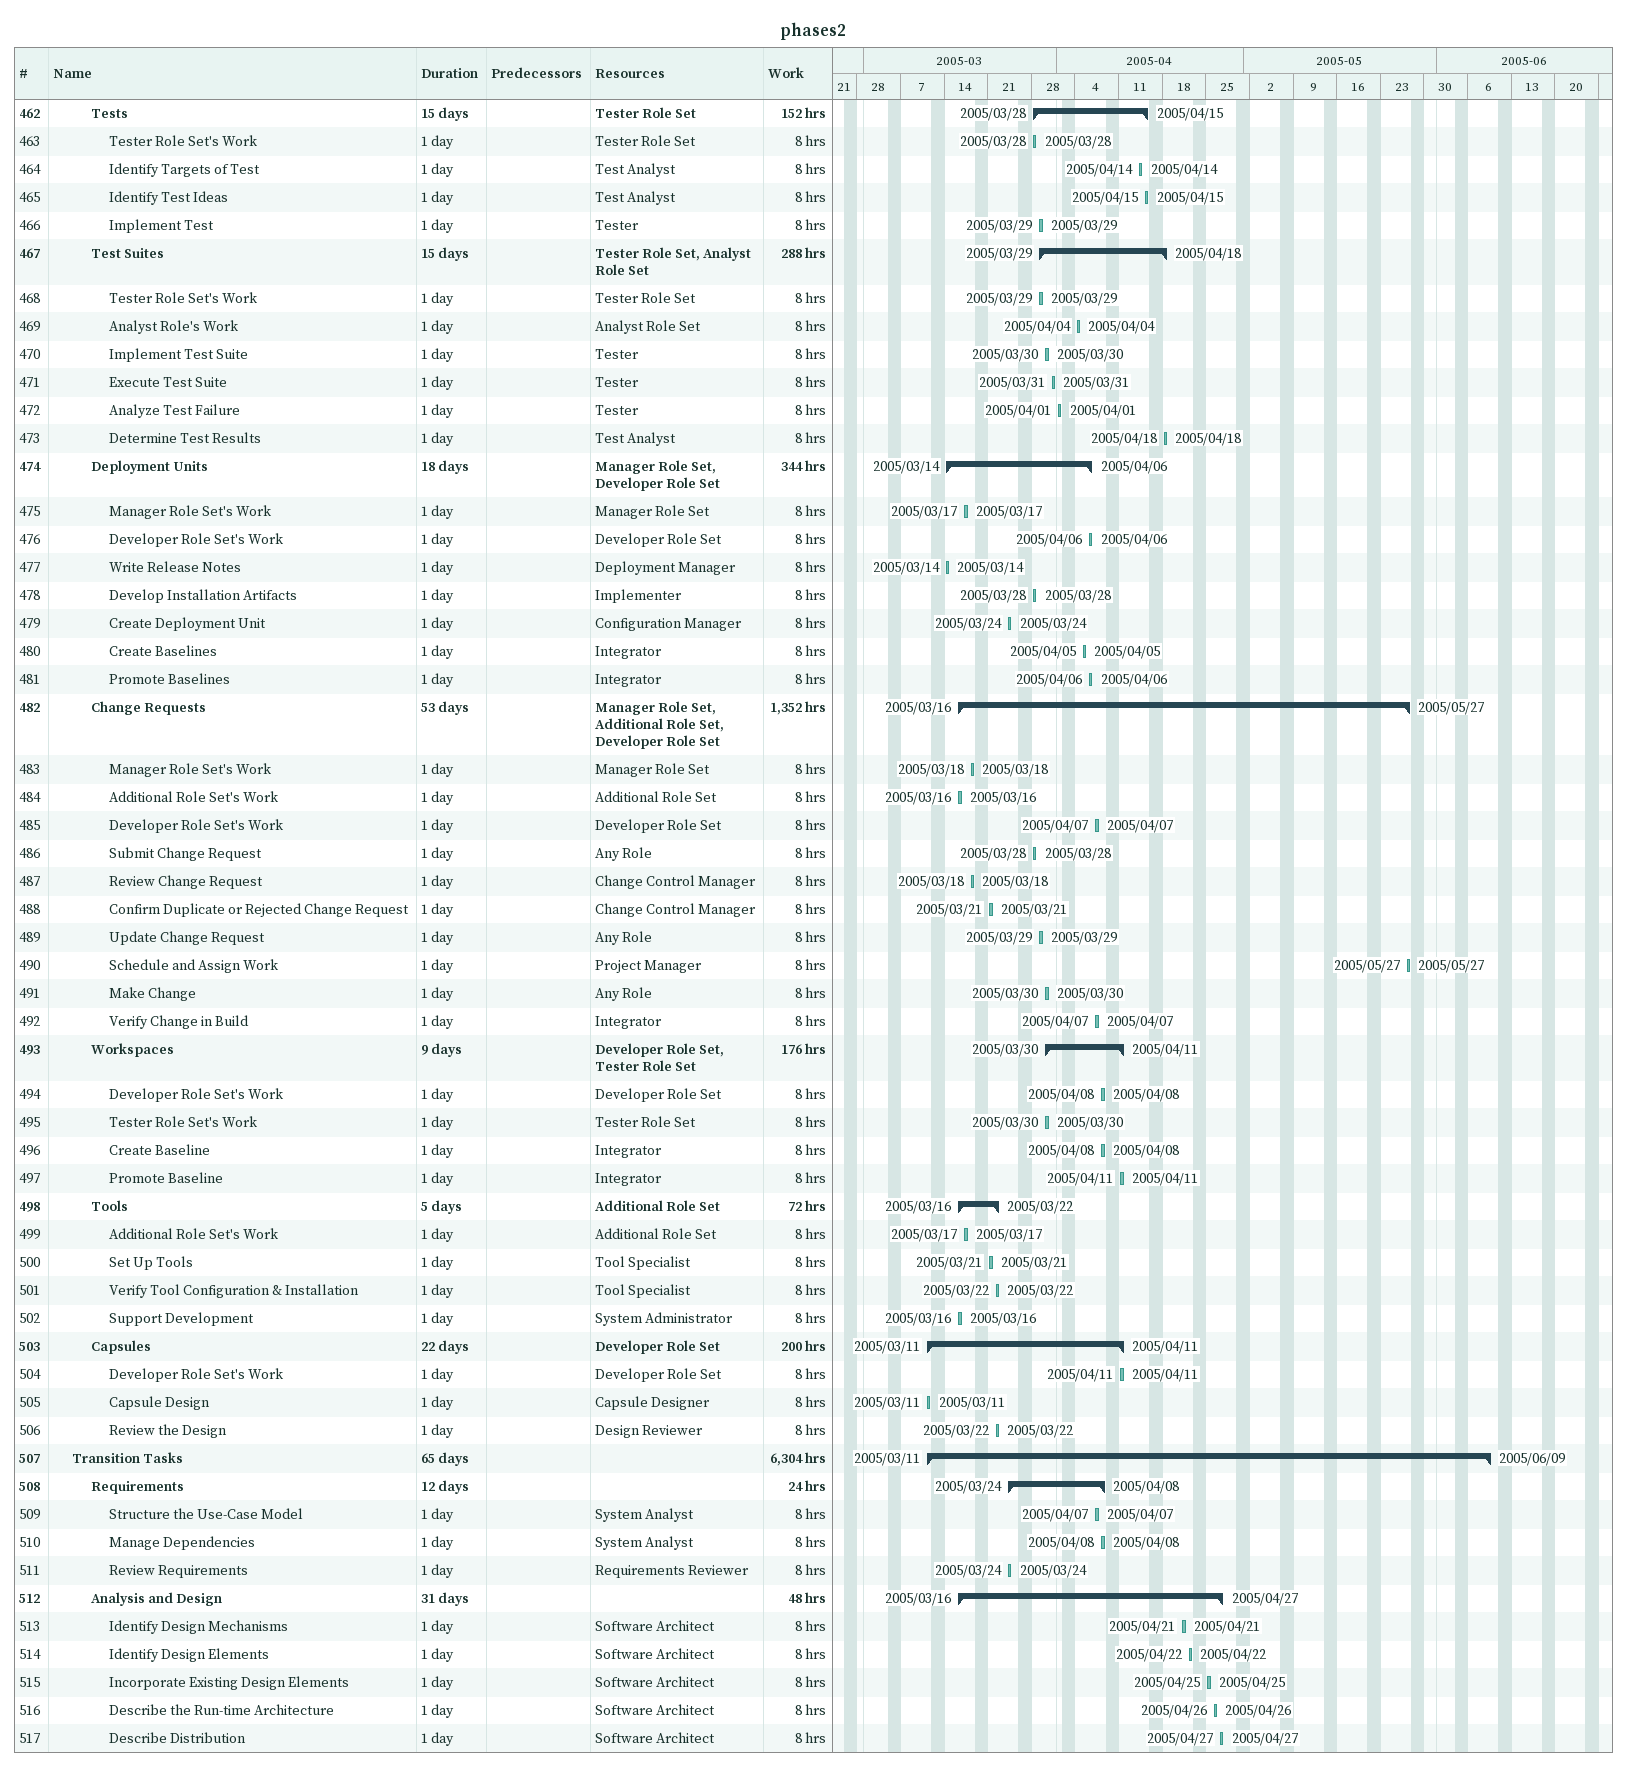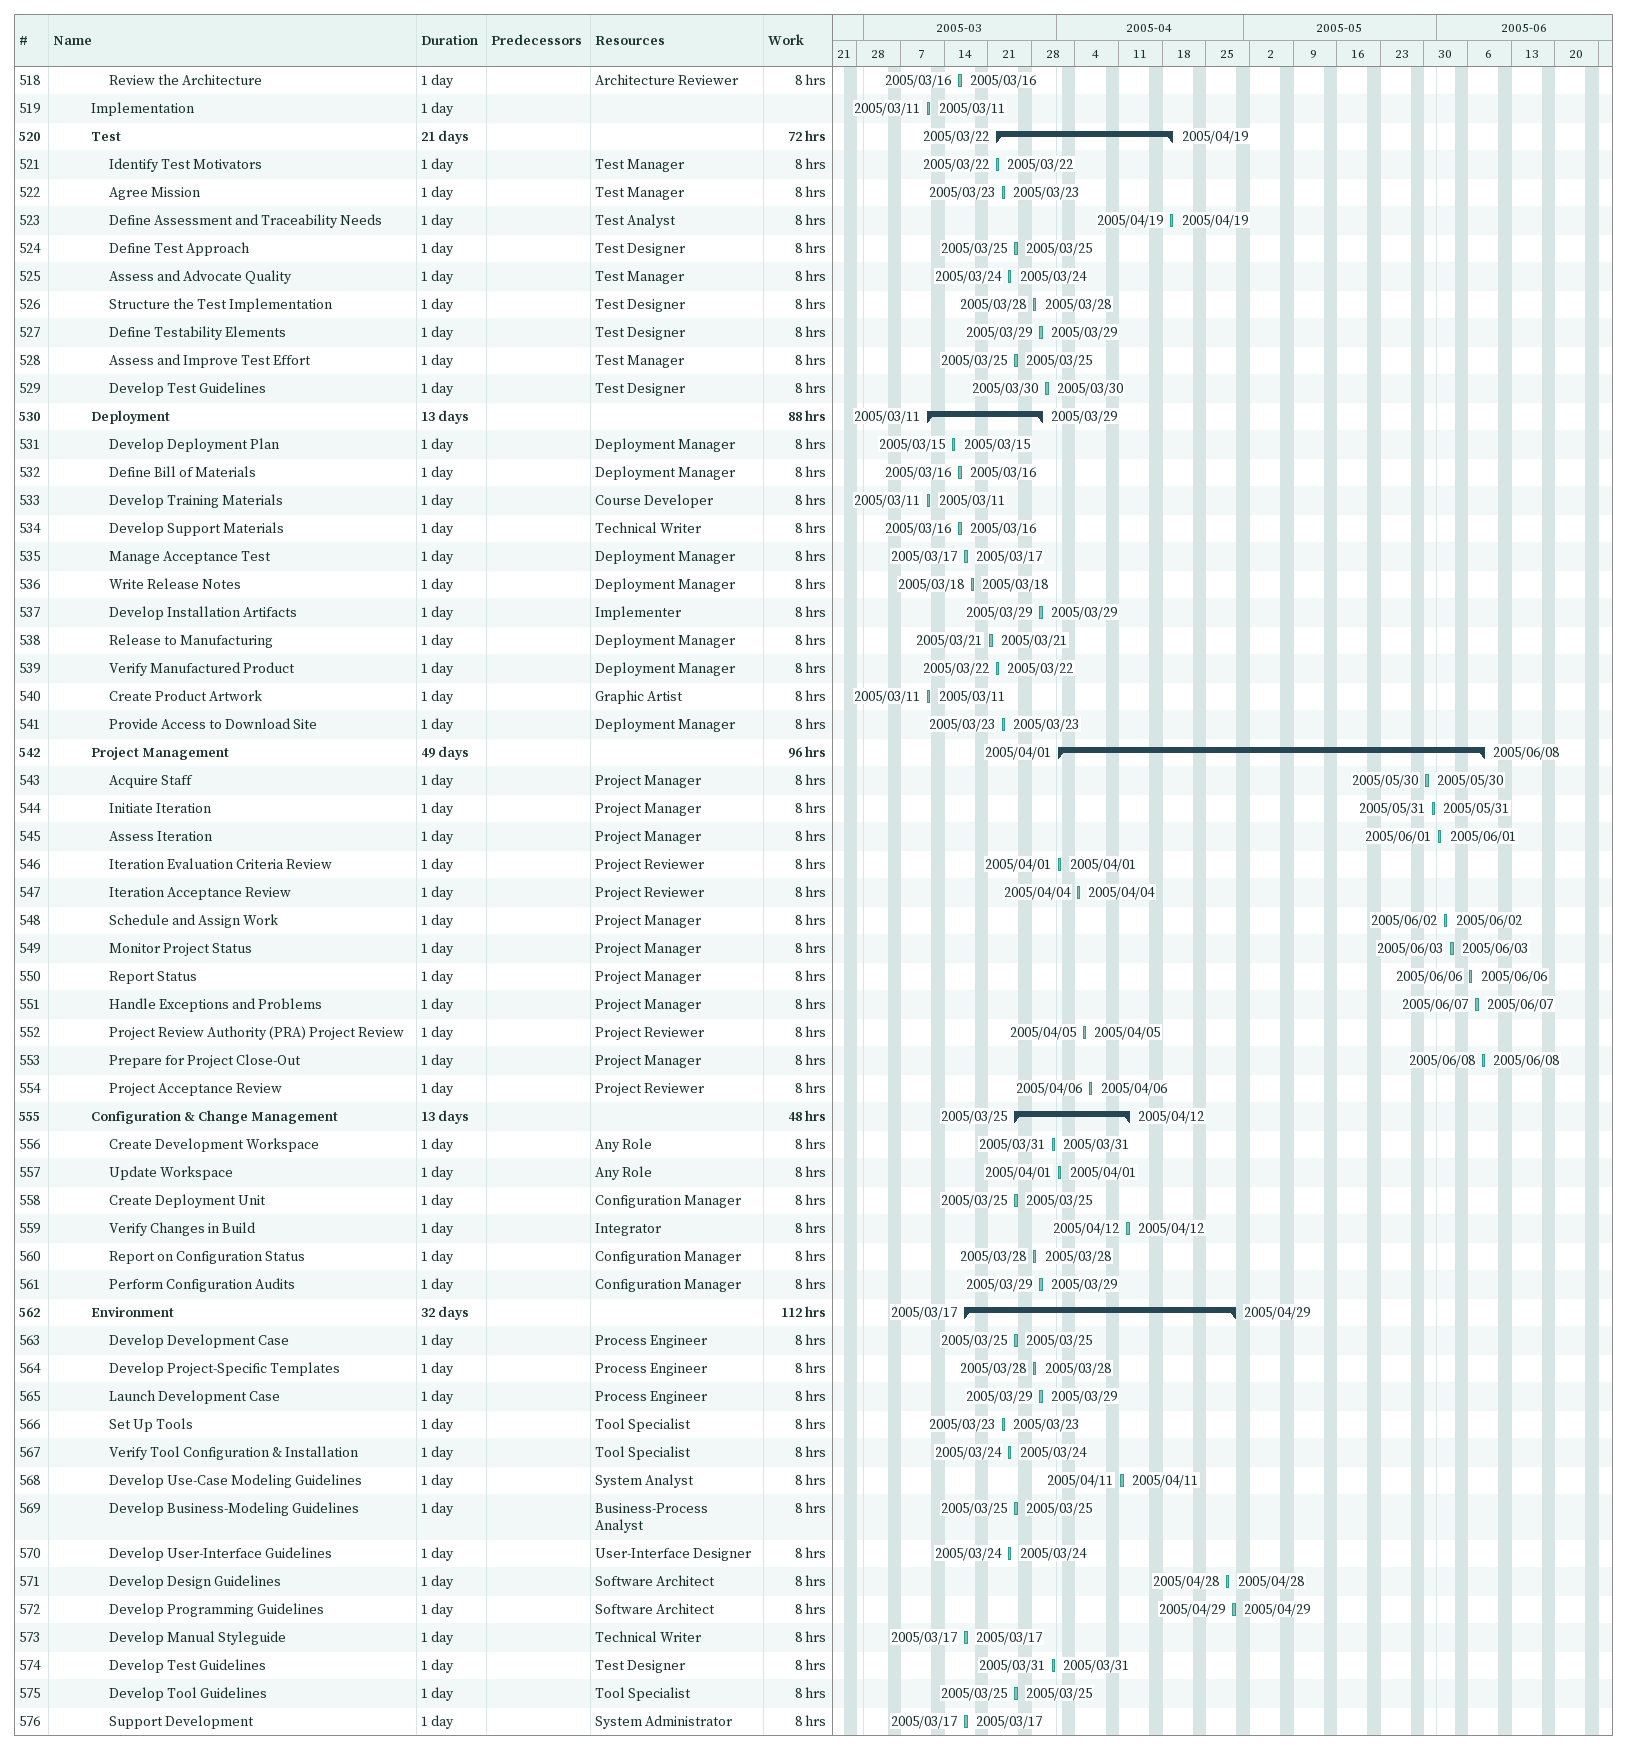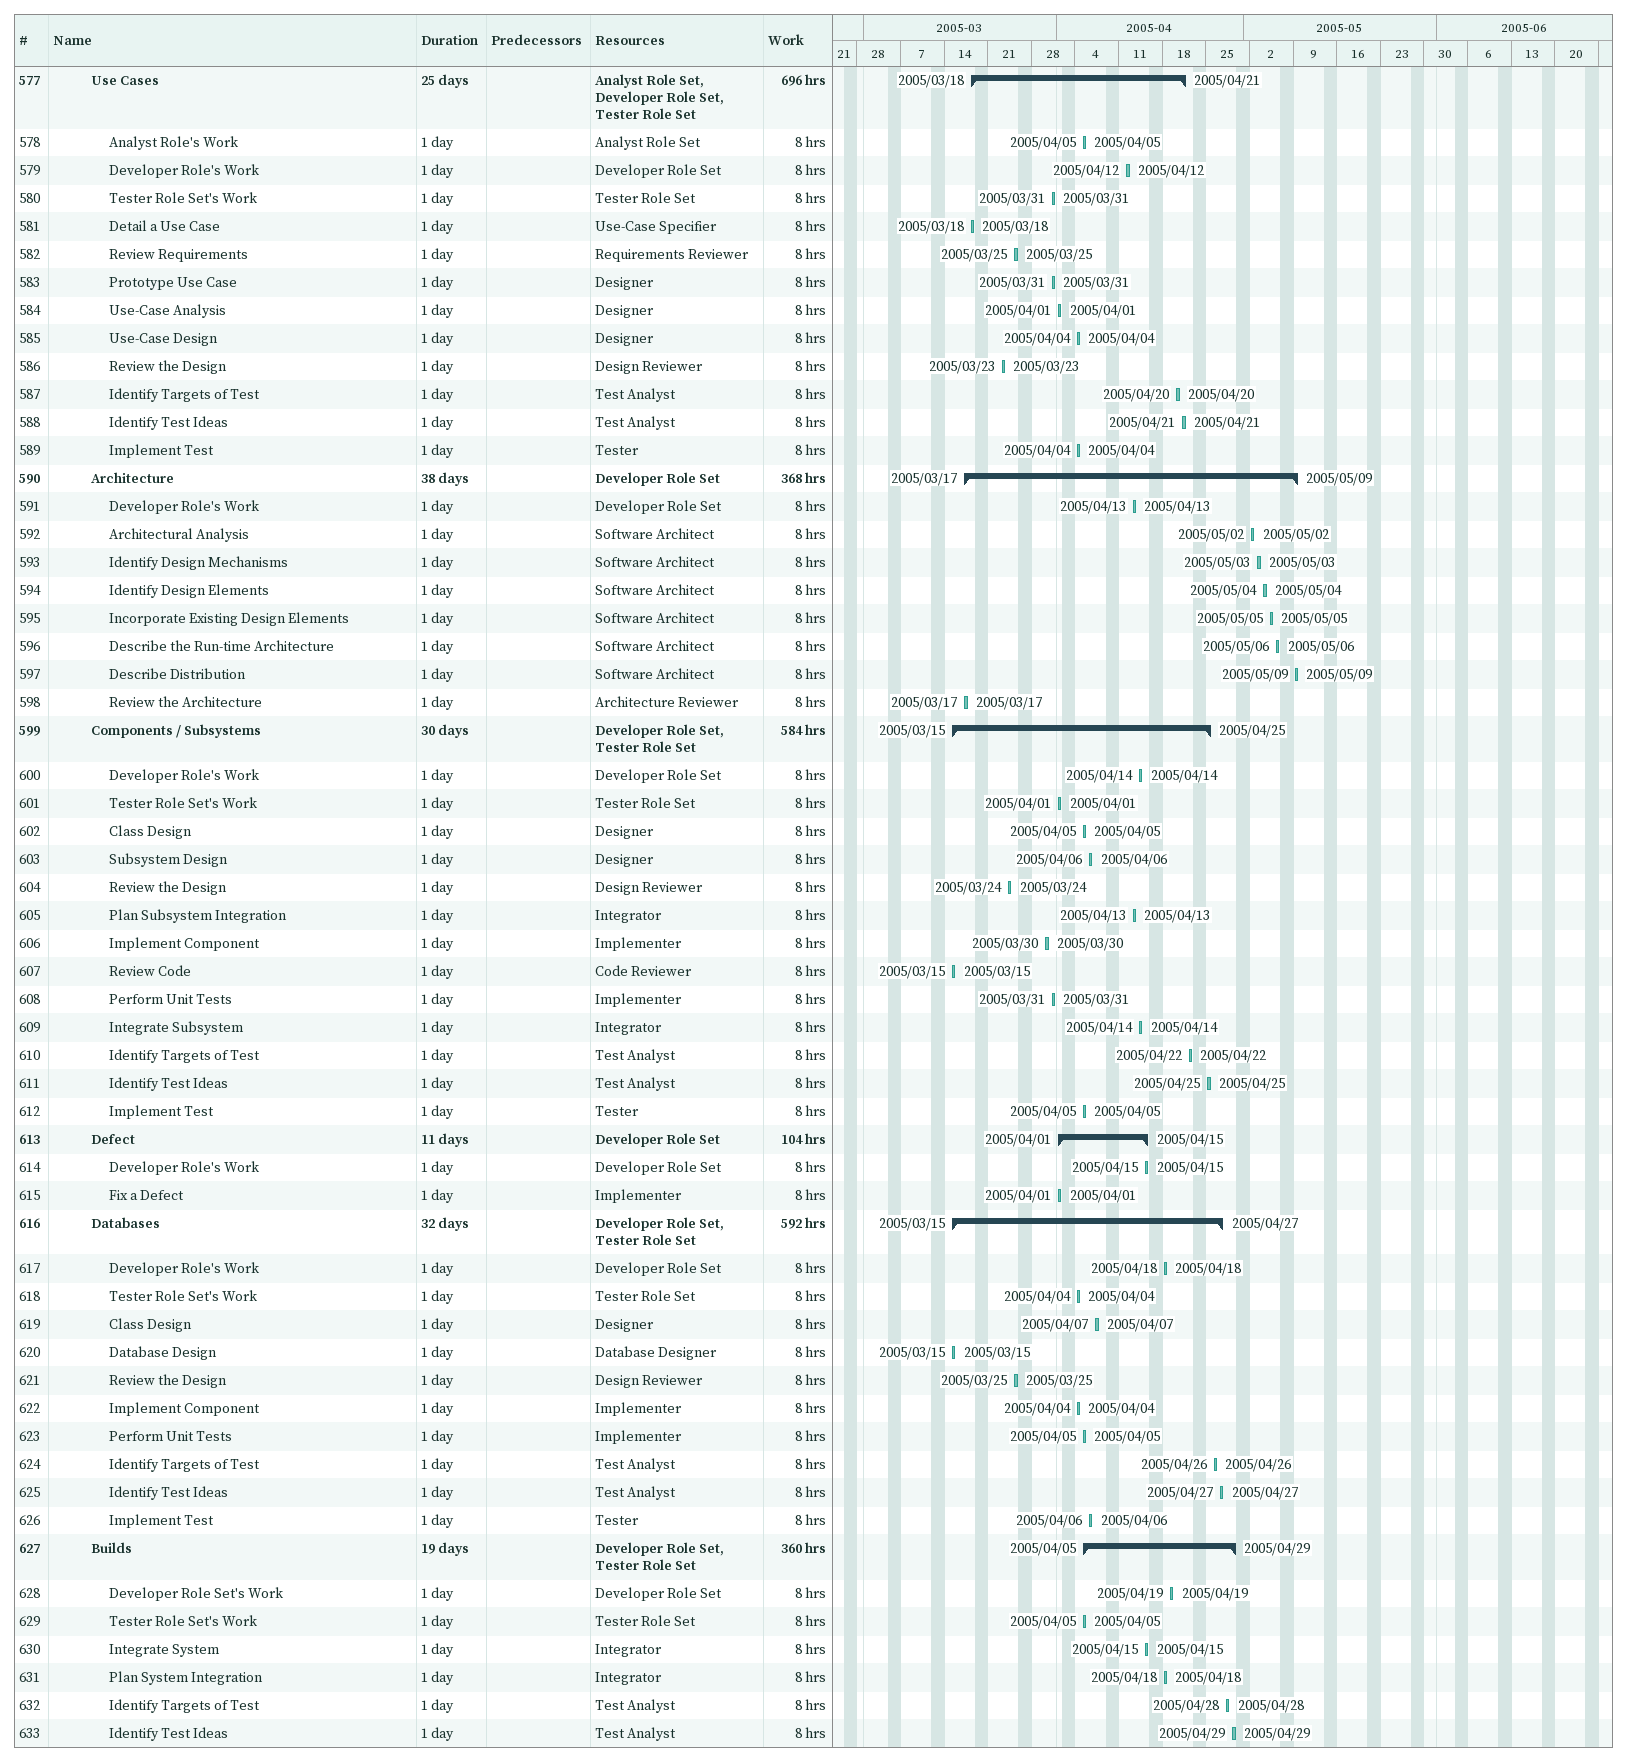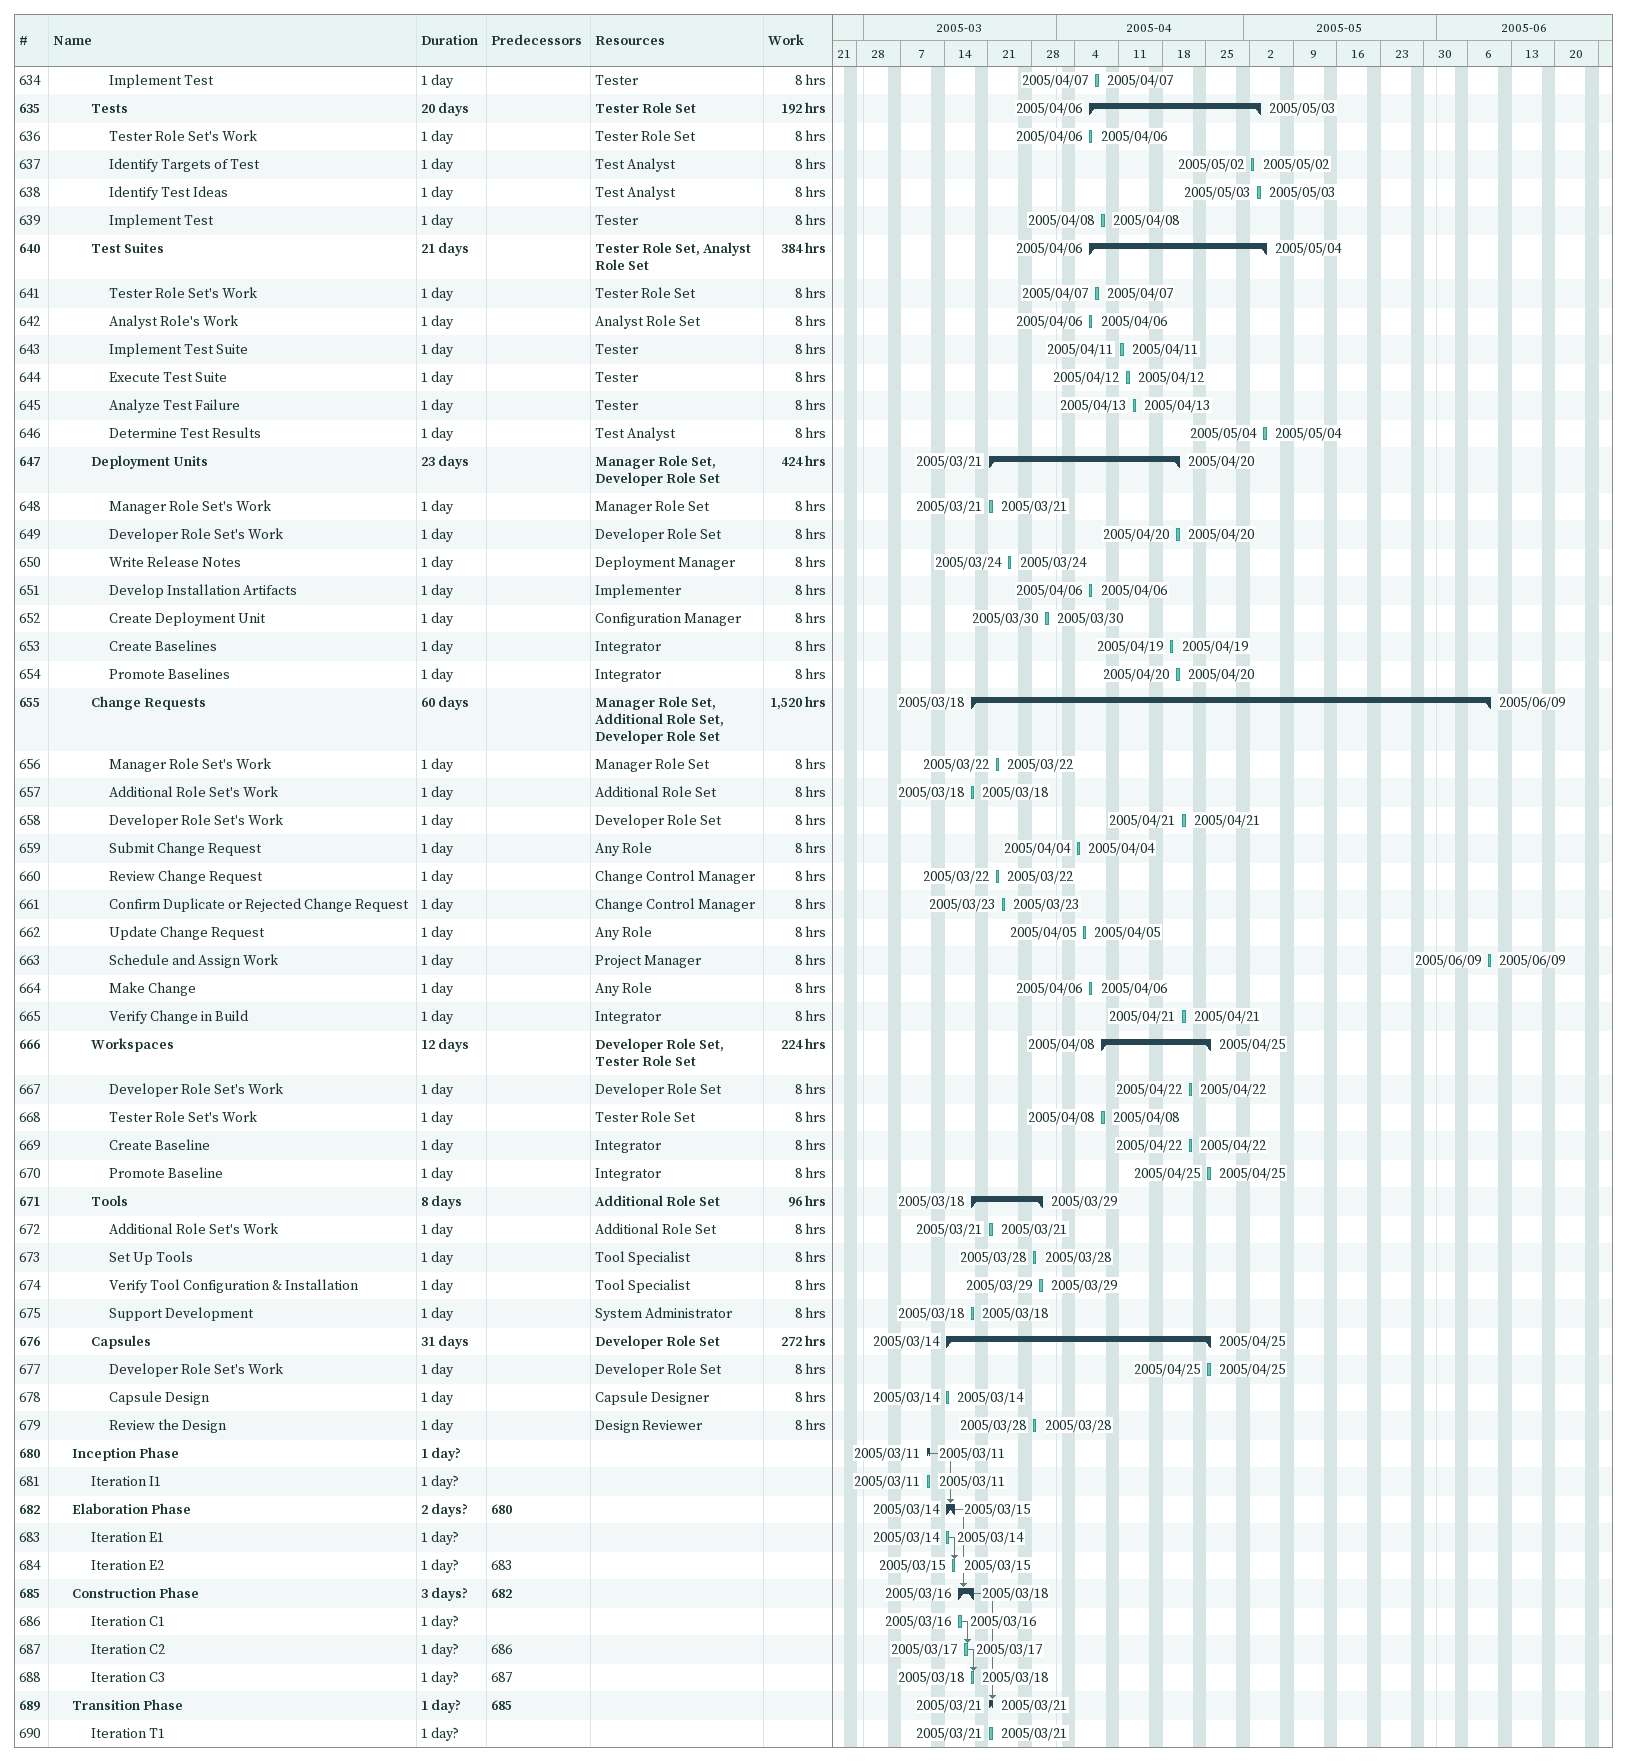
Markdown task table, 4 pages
phases2

| ID | Level | Task | Duration | Start | Finish | Predecessors | Resources | Work (h) |
|---|---|---|---|---|---|---|---|---|
| 462 | 3 | **Tests** | 15d | 2005-03-28 | 2005-04-15 |  | Tester Role Set | 152 |
| 463 | 4 | Tester Role Set's Work | 1d | 2005-03-28 | 2005-03-28 |  | Tester Role Set | 8 |
| 464 | 4 | Identify Targets of Test | 1d | 2005-04-14 | 2005-04-14 |  | Test Analyst | 8 |
| 465 | 4 | Identify Test Ideas | 1d | 2005-04-15 | 2005-04-15 |  | Test Analyst | 8 |
| 466 | 4 | Implement Test | 1d | 2005-03-29 | 2005-03-29 |  | Tester | 8 |
| 467 | 3 | **Test Suites** | 15d | 2005-03-29 | 2005-04-18 |  | Tester Role Set, Analyst Role Set | 288 |
| 468 | 4 | Tester Role Set's Work | 1d | 2005-03-29 | 2005-03-29 |  | Tester Role Set | 8 |
| 469 | 4 | Analyst Role's Work | 1d | 2005-04-04 | 2005-04-04 |  | Analyst Role Set | 8 |
| 470 | 4 | Implement Test Suite | 1d | 2005-03-30 | 2005-03-30 |  | Tester | 8 |
| 471 | 4 | Execute Test Suite | 1d | 2005-03-31 | 2005-03-31 |  | Tester | 8 |
| 472 | 4 | Analyze Test Failure | 1d | 2005-04-01 | 2005-04-01 |  | Tester | 8 |
| 473 | 4 | Determine Test Results | 1d | 2005-04-18 | 2005-04-18 |  | Test Analyst | 8 |
| 474 | 3 | **Deployment Units** | 18d | 2005-03-14 | 2005-04-06 |  | Manager Role Set, Developer Role Set | 344 |
| 475 | 4 | Manager Role Set's Work | 1d | 2005-03-17 | 2005-03-17 |  | Manager Role Set | 8 |
| 476 | 4 | Developer Role Set's Work | 1d | 2005-04-06 | 2005-04-06 |  | Developer Role Set | 8 |
| 477 | 4 | Write Release Notes | 1d | 2005-03-14 | 2005-03-14 |  | Deployment Manager | 8 |
| 478 | 4 | Develop Installation Artifacts | 1d | 2005-03-28 | 2005-03-28 |  | Implementer | 8 |
| 479 | 4 | Create Deployment Unit | 1d | 2005-03-24 | 2005-03-24 |  | Configuration Manager | 8 |
| 480 | 4 | Create Baselines | 1d | 2005-04-05 | 2005-04-05 |  | Integrator | 8 |
| 481 | 4 | Promote Baselines | 1d | 2005-04-06 | 2005-04-06 |  | Integrator | 8 |
| 482 | 3 | **Change Requests** | 53d | 2005-03-16 | 2005-05-27 |  | Manager Role Set, Additional Role Set, Developer Role Set | 1352 |
| 483 | 4 | Manager Role Set's Work | 1d | 2005-03-18 | 2005-03-18 |  | Manager Role Set | 8 |
| 484 | 4 | Additional Role Set's Work | 1d | 2005-03-16 | 2005-03-16 |  | Additional Role Set | 8 |
| 485 | 4 | Developer Role Set's Work | 1d | 2005-04-07 | 2005-04-07 |  | Developer Role Set | 8 |
| 486 | 4 | Submit Change Request | 1d | 2005-03-28 | 2005-03-28 |  | Any Role | 8 |
| 487 | 4 | Review Change Request | 1d | 2005-03-18 | 2005-03-18 |  | Change Control Manager | 8 |
| 488 | 4 | Confirm Duplicate or Rejected Change Request | 1d | 2005-03-21 | 2005-03-21 |  | Change Control Manager | 8 |
| 489 | 4 | Update Change Request | 1d | 2005-03-29 | 2005-03-29 |  | Any Role | 8 |
| 490 | 4 | Schedule and Assign Work | 1d | 2005-05-27 | 2005-05-27 |  | Project Manager | 8 |
| 491 | 4 | Make Change | 1d | 2005-03-30 | 2005-03-30 |  | Any Role | 8 |
| 492 | 4 | Verify Change in Build | 1d | 2005-04-07 | 2005-04-07 |  | Integrator | 8 |
| 493 | 3 | **Workspaces** | 9d | 2005-03-30 | 2005-04-11 |  | Developer Role Set, Tester Role Set | 176 |
| 494 | 4 | Developer Role Set's Work | 1d | 2005-04-08 | 2005-04-08 |  | Developer Role Set | 8 |
| 495 | 4 | Tester Role Set's Work | 1d | 2005-03-30 | 2005-03-30 |  | Tester Role Set | 8 |
| 496 | 4 | Create Baseline | 1d | 2005-04-08 | 2005-04-08 |  | Integrator | 8 |
| 497 | 4 | Promote Baseline | 1d | 2005-04-11 | 2005-04-11 |  | Integrator | 8 |
| 498 | 3 | **Tools** | 5d | 2005-03-16 | 2005-03-22 |  | Additional Role Set | 72 |
| 499 | 4 | Additional Role Set's Work | 1d | 2005-03-17 | 2005-03-17 |  | Additional Role Set | 8 |
| 500 | 4 | Set Up Tools | 1d | 2005-03-21 | 2005-03-21 |  | Tool Specialist | 8 |
| 501 | 4 | Verify Tool Configuration & Installation | 1d | 2005-03-22 | 2005-03-22 |  | Tool Specialist | 8 |
| 502 | 4 | Support Development | 1d | 2005-03-16 | 2005-03-16 |  | System Administrator | 8 |
| 503 | 3 | **Capsules** | 22d | 2005-03-11 | 2005-04-11 |  | Developer Role Set | 200 |
| 504 | 4 | Developer Role Set's Work | 1d | 2005-04-11 | 2005-04-11 |  | Developer Role Set | 8 |
| 505 | 4 | Capsule Design | 1d | 2005-03-11 | 2005-03-11 |  | Capsule Designer | 8 |
| 506 | 4 | Review the Design | 1d | 2005-03-22 | 2005-03-22 |  | Design Reviewer | 8 |
| 507 | 2 | **Transition Tasks** | 65d | 2005-03-11 | 2005-06-09 |  |  | 6304 |
| 508 | 3 | **Requirements** | 12d | 2005-03-24 | 2005-04-08 |  |  | 24 |
| 509 | 4 | Structure the Use-Case Model | 1d | 2005-04-07 | 2005-04-07 |  | System Analyst | 8 |
| 510 | 4 | Manage Dependencies | 1d | 2005-04-08 | 2005-04-08 |  | System Analyst | 8 |
| 511 | 4 | Review Requirements | 1d | 2005-03-24 | 2005-03-24 |  | Requirements Reviewer | 8 |
| 512 | 3 | **Analysis and Design** | 31d | 2005-03-16 | 2005-04-27 |  |  | 48 |
| 513 | 4 | Identify Design Mechanisms | 1d | 2005-04-21 | 2005-04-21 |  | Software Architect | 8 |
| 514 | 4 | Identify Design Elements | 1d | 2005-04-22 | 2005-04-22 |  | Software Architect | 8 |
| 515 | 4 | Incorporate Existing Design Elements | 1d | 2005-04-25 | 2005-04-25 |  | Software Architect | 8 |
| 516 | 4 | Describe the Run-time Architecture | 1d | 2005-04-26 | 2005-04-26 |  | Software Architect | 8 |
| 517 | 4 | Describe Distribution | 1d | 2005-04-27 | 2005-04-27 |  | Software Architect | 8 |
| 518 | 4 | Review the Architecture | 1d | 2005-03-16 | 2005-03-16 |  | Architecture Reviewer | 8 |
| 519 | 3 | Implementation | 1d | 2005-03-11 | 2005-03-11 |  |  |  |
| 520 | 3 | **Test** | 21d | 2005-03-22 | 2005-04-19 |  |  | 72 |
| 521 | 4 | Identify Test Motivators | 1d | 2005-03-22 | 2005-03-22 |  | Test Manager | 8 |
| 522 | 4 | Agree Mission | 1d | 2005-03-23 | 2005-03-23 |  | Test Manager | 8 |
| 523 | 4 | Define Assessment and Traceability Needs | 1d | 2005-04-19 | 2005-04-19 |  | Test Analyst | 8 |
| 524 | 4 | Define Test Approach | 1d | 2005-03-25 | 2005-03-25 |  | Test Designer | 8 |
| 525 | 4 | Assess and Advocate Quality | 1d | 2005-03-24 | 2005-03-24 |  | Test Manager | 8 |
| 526 | 4 | Structure the Test Implementation | 1d | 2005-03-28 | 2005-03-28 |  | Test Designer | 8 |
| 527 | 4 | Define Testability Elements | 1d | 2005-03-29 | 2005-03-29 |  | Test Designer | 8 |
| 528 | 4 | Assess and Improve Test Effort | 1d | 2005-03-25 | 2005-03-25 |  | Test Manager | 8 |
| 529 | 4 | Develop Test Guidelines | 1d | 2005-03-30 | 2005-03-30 |  | Test Designer | 8 |
| 530 | 3 | **Deployment** | 13d | 2005-03-11 | 2005-03-29 |  |  | 88 |
| 531 | 4 | Develop Deployment Plan | 1d | 2005-03-15 | 2005-03-15 |  | Deployment Manager | 8 |
| 532 | 4 | Define Bill of Materials | 1d | 2005-03-16 | 2005-03-16 |  | Deployment Manager | 8 |
| 533 | 4 | Develop Training Materials | 1d | 2005-03-11 | 2005-03-11 |  | Course Developer | 8 |
| 534 | 4 | Develop Support Materials | 1d | 2005-03-16 | 2005-03-16 |  | Technical Writer | 8 |
| 535 | 4 | Manage Acceptance Test | 1d | 2005-03-17 | 2005-03-17 |  | Deployment Manager | 8 |
| 536 | 4 | Write Release Notes | 1d | 2005-03-18 | 2005-03-18 |  | Deployment Manager | 8 |
| 537 | 4 | Develop Installation Artifacts | 1d | 2005-03-29 | 2005-03-29 |  | Implementer | 8 |
| 538 | 4 | Release to Manufacturing | 1d | 2005-03-21 | 2005-03-21 |  | Deployment Manager | 8 |
| 539 | 4 | Verify Manufactured Product | 1d | 2005-03-22 | 2005-03-22 |  | Deployment Manager | 8 |
| 540 | 4 | Create Product Artwork | 1d | 2005-03-11 | 2005-03-11 |  | Graphic Artist | 8 |
| 541 | 4 | Provide Access to Download Site | 1d | 2005-03-23 | 2005-03-23 |  | Deployment Manager | 8 |
| 542 | 3 | **Project Management** | 49d | 2005-04-01 | 2005-06-08 |  |  | 96 |
| 543 | 4 | Acquire Staff | 1d | 2005-05-30 | 2005-05-30 |  | Project Manager | 8 |
| 544 | 4 | Initiate Iteration | 1d | 2005-05-31 | 2005-05-31 |  | Project Manager | 8 |
| 545 | 4 | Assess Iteration | 1d | 2005-06-01 | 2005-06-01 |  | Project Manager | 8 |
| 546 | 4 | Iteration Evaluation Criteria Review | 1d | 2005-04-01 | 2005-04-01 |  | Project Reviewer | 8 |
| 547 | 4 | Iteration Acceptance Review | 1d | 2005-04-04 | 2005-04-04 |  | Project Reviewer | 8 |
| 548 | 4 | Schedule and Assign Work | 1d | 2005-06-02 | 2005-06-02 |  | Project Manager | 8 |
| 549 | 4 | Monitor Project Status | 1d | 2005-06-03 | 2005-06-03 |  | Project Manager | 8 |
| 550 | 4 | Report Status | 1d | 2005-06-06 | 2005-06-06 |  | Project Manager | 8 |
| 551 | 4 | Handle Exceptions and Problems | 1d | 2005-06-07 | 2005-06-07 |  | Project Manager | 8 |
| 552 | 4 | Project Review Authority (PRA) Project Review | 1d | 2005-04-05 | 2005-04-05 |  | Project Reviewer | 8 |
| 553 | 4 | Prepare for Project Close-Out | 1d | 2005-06-08 | 2005-06-08 |  | Project Manager | 8 |
| 554 | 4 | Project Acceptance Review | 1d | 2005-04-06 | 2005-04-06 |  | Project Reviewer | 8 |
| 555 | 3 | **Configuration & Change Management** | 13d | 2005-03-25 | 2005-04-12 |  |  | 48 |
| 556 | 4 | Create Development Workspace | 1d | 2005-03-31 | 2005-03-31 |  | Any Role | 8 |
| 557 | 4 | Update Workspace | 1d | 2005-04-01 | 2005-04-01 |  | Any Role | 8 |
| 558 | 4 | Create Deployment Unit | 1d | 2005-03-25 | 2005-03-25 |  | Configuration Manager | 8 |
| 559 | 4 | Verify Changes in Build | 1d | 2005-04-12 | 2005-04-12 |  | Integrator | 8 |
| 560 | 4 | Report on Configuration Status | 1d | 2005-03-28 | 2005-03-28 |  | Configuration Manager | 8 |
| 561 | 4 | Perform Configuration Audits | 1d | 2005-03-29 | 2005-03-29 |  | Configuration Manager | 8 |
| 562 | 3 | **Environment** | 32d | 2005-03-17 | 2005-04-29 |  |  | 112 |
| 563 | 4 | Develop Development Case | 1d | 2005-03-25 | 2005-03-25 |  | Process Engineer | 8 |
| 564 | 4 | Develop Project-Specific Templates | 1d | 2005-03-28 | 2005-03-28 |  | Process Engineer | 8 |
| 565 | 4 | Launch Development Case | 1d | 2005-03-29 | 2005-03-29 |  | Process Engineer | 8 |
| 566 | 4 | Set Up Tools | 1d | 2005-03-23 | 2005-03-23 |  | Tool Specialist | 8 |
| 567 | 4 | Verify Tool Configuration & Installation | 1d | 2005-03-24 | 2005-03-24 |  | Tool Specialist | 8 |
| 568 | 4 | Develop Use-Case Modeling Guidelines | 1d | 2005-04-11 | 2005-04-11 |  | System Analyst | 8 |
| 569 | 4 | Develop Business-Modeling Guidelines | 1d | 2005-03-25 | 2005-03-25 |  | Business-Process Analyst | 8 |
| 570 | 4 | Develop User-Interface Guidelines | 1d | 2005-03-24 | 2005-03-24 |  | User-Interface Designer | 8 |
| 571 | 4 | Develop Design Guidelines | 1d | 2005-04-28 | 2005-04-28 |  | Software Architect | 8 |
| 572 | 4 | Develop Programming Guidelines | 1d | 2005-04-29 | 2005-04-29 |  | Software Architect | 8 |
| 573 | 4 | Develop Manual Styleguide | 1d | 2005-03-17 | 2005-03-17 |  | Technical Writer | 8 |
| 574 | 4 | Develop Test Guidelines | 1d | 2005-03-31 | 2005-03-31 |  | Test Designer | 8 |
| 575 | 4 | Develop Tool Guidelines | 1d | 2005-03-25 | 2005-03-25 |  | Tool Specialist | 8 |
| 576 | 4 | Support Development | 1d | 2005-03-17 | 2005-03-17 |  | System Administrator | 8 |
| 577 | 3 | **Use Cases** | 25d | 2005-03-18 | 2005-04-21 |  | Analyst Role Set, Developer Role Set, Tester Role Set | 696 |
| 578 | 4 | Analyst Role's Work | 1d | 2005-04-05 | 2005-04-05 |  | Analyst Role Set | 8 |
| 579 | 4 | Developer Role's Work | 1d | 2005-04-12 | 2005-04-12 |  | Developer Role Set | 8 |
| 580 | 4 | Tester Role Set's Work | 1d | 2005-03-31 | 2005-03-31 |  | Tester Role Set | 8 |
| 581 | 4 | Detail a Use Case | 1d | 2005-03-18 | 2005-03-18 |  | Use-Case Specifier | 8 |
| 582 | 4 | Review Requirements | 1d | 2005-03-25 | 2005-03-25 |  | Requirements Reviewer | 8 |
| 583 | 4 | Prototype Use Case | 1d | 2005-03-31 | 2005-03-31 |  | Designer | 8 |
| 584 | 4 | Use-Case Analysis | 1d | 2005-04-01 | 2005-04-01 |  | Designer | 8 |
| 585 | 4 | Use-Case Design | 1d | 2005-04-04 | 2005-04-04 |  | Designer | 8 |
| 586 | 4 | Review the Design | 1d | 2005-03-23 | 2005-03-23 |  | Design Reviewer | 8 |
| 587 | 4 | Identify Targets of Test | 1d | 2005-04-20 | 2005-04-20 |  | Test Analyst | 8 |
| 588 | 4 | Identify Test Ideas | 1d | 2005-04-21 | 2005-04-21 |  | Test Analyst | 8 |
| 589 | 4 | Implement Test | 1d | 2005-04-04 | 2005-04-04 |  | Tester | 8 |
| 590 | 3 | **Architecture** | 38d | 2005-03-17 | 2005-05-09 |  | Developer Role Set | 368 |
| 591 | 4 | Developer Role's Work | 1d | 2005-04-13 | 2005-04-13 |  | Developer Role Set | 8 |
| 592 | 4 | Architectural Analysis | 1d | 2005-05-02 | 2005-05-02 |  | Software Architect | 8 |
| 593 | 4 | Identify Design Mechanisms | 1d | 2005-05-03 | 2005-05-03 |  | Software Architect | 8 |
| 594 | 4 | Identify Design Elements | 1d | 2005-05-04 | 2005-05-04 |  | Software Architect | 8 |
| 595 | 4 | Incorporate Existing Design Elements | 1d | 2005-05-05 | 2005-05-05 |  | Software Architect | 8 |
| 596 | 4 | Describe the Run-time Architecture | 1d | 2005-05-06 | 2005-05-06 |  | Software Architect | 8 |
| 597 | 4 | Describe Distribution | 1d | 2005-05-09 | 2005-05-09 |  | Software Architect | 8 |
| 598 | 4 | Review the Architecture | 1d | 2005-03-17 | 2005-03-17 |  | Architecture Reviewer | 8 |
| 599 | 3 | **Components / Subsystems** | 30d | 2005-03-15 | 2005-04-25 |  | Developer Role Set, Tester Role Set | 584 |
| 600 | 4 | Developer Role's Work | 1d | 2005-04-14 | 2005-04-14 |  | Developer Role Set | 8 |
| 601 | 4 | Tester Role Set's Work | 1d | 2005-04-01 | 2005-04-01 |  | Tester Role Set | 8 |
| 602 | 4 | Class Design | 1d | 2005-04-05 | 2005-04-05 |  | Designer | 8 |
| 603 | 4 | Subsystem Design | 1d | 2005-04-06 | 2005-04-06 |  | Designer | 8 |
| 604 | 4 | Review the Design | 1d | 2005-03-24 | 2005-03-24 |  | Design Reviewer | 8 |
| 605 | 4 | Plan Subsystem Integration | 1d | 2005-04-13 | 2005-04-13 |  | Integrator | 8 |
| 606 | 4 | Implement Component | 1d | 2005-03-30 | 2005-03-30 |  | Implementer | 8 |
| 607 | 4 | Review Code | 1d | 2005-03-15 | 2005-03-15 |  | Code Reviewer | 8 |
| 608 | 4 | Perform Unit Tests | 1d | 2005-03-31 | 2005-03-31 |  | Implementer | 8 |
| 609 | 4 | Integrate Subsystem | 1d | 2005-04-14 | 2005-04-14 |  | Integrator | 8 |
| 610 | 4 | Identify Targets of Test | 1d | 2005-04-22 | 2005-04-22 |  | Test Analyst | 8 |
| 611 | 4 | Identify Test Ideas | 1d | 2005-04-25 | 2005-04-25 |  | Test Analyst | 8 |
| 612 | 4 | Implement Test | 1d | 2005-04-05 | 2005-04-05 |  | Tester | 8 |
| 613 | 3 | **Defect** | 11d | 2005-04-01 | 2005-04-15 |  | Developer Role Set | 104 |
| 614 | 4 | Developer Role's Work | 1d | 2005-04-15 | 2005-04-15 |  | Developer Role Set | 8 |
| 615 | 4 | Fix a Defect | 1d | 2005-04-01 | 2005-04-01 |  | Implementer | 8 |
| 616 | 3 | **Databases** | 32d | 2005-03-15 | 2005-04-27 |  | Developer Role Set, Tester Role Set | 592 |
| 617 | 4 | Developer Role's Work | 1d | 2005-04-18 | 2005-04-18 |  | Developer Role Set | 8 |
| 618 | 4 | Tester Role Set's Work | 1d | 2005-04-04 | 2005-04-04 |  | Tester Role Set | 8 |
| 619 | 4 | Class Design | 1d | 2005-04-07 | 2005-04-07 |  | Designer | 8 |
| 620 | 4 | Database Design | 1d | 2005-03-15 | 2005-03-15 |  | Database Designer | 8 |
| 621 | 4 | Review the Design | 1d | 2005-03-25 | 2005-03-25 |  | Design Reviewer | 8 |
| 622 | 4 | Implement Component | 1d | 2005-04-04 | 2005-04-04 |  | Implementer | 8 |
| 623 | 4 | Perform Unit Tests | 1d | 2005-04-05 | 2005-04-05 |  | Implementer | 8 |
| 624 | 4 | Identify Targets of Test | 1d | 2005-04-26 | 2005-04-26 |  | Test Analyst | 8 |
| 625 | 4 | Identify Test Ideas | 1d | 2005-04-27 | 2005-04-27 |  | Test Analyst | 8 |
| 626 | 4 | Implement Test | 1d | 2005-04-06 | 2005-04-06 |  | Tester | 8 |
| 627 | 3 | **Builds** | 19d | 2005-04-05 | 2005-04-29 |  | Developer Role Set, Tester Role Set | 360 |
| 628 | 4 | Developer Role Set's Work | 1d | 2005-04-19 | 2005-04-19 |  | Developer Role Set | 8 |
| 629 | 4 | Tester Role Set's Work | 1d | 2005-04-05 | 2005-04-05 |  | Tester Role Set | 8 |
| 630 | 4 | Integrate System | 1d | 2005-04-15 | 2005-04-15 |  | Integrator | 8 |
| 631 | 4 | Plan System Integration | 1d | 2005-04-18 | 2005-04-18 |  | Integrator | 8 |
| 632 | 4 | Identify Targets of Test | 1d | 2005-04-28 | 2005-04-28 |  | Test Analyst | 8 |
| 633 | 4 | Identify Test Ideas | 1d | 2005-04-29 | 2005-04-29 |  | Test Analyst | 8 |
| 634 | 4 | Implement Test | 1d | 2005-04-07 | 2005-04-07 |  | Tester | 8 |
| 635 | 3 | **Tests** | 20d | 2005-04-06 | 2005-05-03 |  | Tester Role Set | 192 |
| 636 | 4 | Tester Role Set's Work | 1d | 2005-04-06 | 2005-04-06 |  | Tester Role Set | 8 |
| 637 | 4 | Identify Targets of Test | 1d | 2005-05-02 | 2005-05-02 |  | Test Analyst | 8 |
| 638 | 4 | Identify Test Ideas | 1d | 2005-05-03 | 2005-05-03 |  | Test Analyst | 8 |
| 639 | 4 | Implement Test | 1d | 2005-04-08 | 2005-04-08 |  | Tester | 8 |
| 640 | 3 | **Test Suites** | 21d | 2005-04-06 | 2005-05-04 |  | Tester Role Set, Analyst Role Set | 384 |
| 641 | 4 | Tester Role Set's Work | 1d | 2005-04-07 | 2005-04-07 |  | Tester Role Set | 8 |
| 642 | 4 | Analyst Role's Work | 1d | 2005-04-06 | 2005-04-06 |  | Analyst Role Set | 8 |
| 643 | 4 | Implement Test Suite | 1d | 2005-04-11 | 2005-04-11 |  | Tester | 8 |
| 644 | 4 | Execute Test Suite | 1d | 2005-04-12 | 2005-04-12 |  | Tester | 8 |
| 645 | 4 | Analyze Test Failure | 1d | 2005-04-13 | 2005-04-13 |  | Tester | 8 |
| 646 | 4 | Determine Test Results | 1d | 2005-05-04 | 2005-05-04 |  | Test Analyst | 8 |
| 647 | 3 | **Deployment Units** | 23d | 2005-03-21 | 2005-04-20 |  | Manager Role Set, Developer Role Set | 424 |
| 648 | 4 | Manager Role Set's Work | 1d | 2005-03-21 | 2005-03-21 |  | Manager Role Set | 8 |
| 649 | 4 | Developer Role Set's Work | 1d | 2005-04-20 | 2005-04-20 |  | Developer Role Set | 8 |
| 650 | 4 | Write Release Notes | 1d | 2005-03-24 | 2005-03-24 |  | Deployment Manager | 8 |
| 651 | 4 | Develop Installation Artifacts | 1d | 2005-04-06 | 2005-04-06 |  | Implementer | 8 |
| 652 | 4 | Create Deployment Unit | 1d | 2005-03-30 | 2005-03-30 |  | Configuration Manager | 8 |
| 653 | 4 | Create Baselines | 1d | 2005-04-19 | 2005-04-19 |  | Integrator | 8 |
| 654 | 4 | Promote Baselines | 1d | 2005-04-20 | 2005-04-20 |  | Integrator | 8 |
| 655 | 3 | **Change Requests** | 60d | 2005-03-18 | 2005-06-09 |  | Manager Role Set, Additional Role Set, Developer Role Set | 1520 |
| 656 | 4 | Manager Role Set's Work | 1d | 2005-03-22 | 2005-03-22 |  | Manager Role Set | 8 |
| 657 | 4 | Additional Role Set's Work | 1d | 2005-03-18 | 2005-03-18 |  | Additional Role Set | 8 |
| 658 | 4 | Developer Role Set's Work | 1d | 2005-04-21 | 2005-04-21 |  | Developer Role Set | 8 |
| 659 | 4 | Submit Change Request | 1d | 2005-04-04 | 2005-04-04 |  | Any Role | 8 |
| 660 | 4 | Review Change Request | 1d | 2005-03-22 | 2005-03-22 |  | Change Control Manager | 8 |
| 661 | 4 | Confirm Duplicate or Rejected Change Request | 1d | 2005-03-23 | 2005-03-23 |  | Change Control Manager | 8 |
| 662 | 4 | Update Change Request | 1d | 2005-04-05 | 2005-04-05 |  | Any Role | 8 |
| 663 | 4 | Schedule and Assign Work | 1d | 2005-06-09 | 2005-06-09 |  | Project Manager | 8 |
| 664 | 4 | Make Change | 1d | 2005-04-06 | 2005-04-06 |  | Any Role | 8 |
| 665 | 4 | Verify Change in Build | 1d | 2005-04-21 | 2005-04-21 |  | Integrator | 8 |
| 666 | 3 | **Workspaces** | 12d | 2005-04-08 | 2005-04-25 |  | Developer Role Set, Tester Role Set | 224 |
| 667 | 4 | Developer Role Set's Work | 1d | 2005-04-22 | 2005-04-22 |  | Developer Role Set | 8 |
| 668 | 4 | Tester Role Set's Work | 1d | 2005-04-08 | 2005-04-08 |  | Tester Role Set | 8 |
| 669 | 4 | Create Baseline | 1d | 2005-04-22 | 2005-04-22 |  | Integrator | 8 |
| 670 | 4 | Promote Baseline | 1d | 2005-04-25 | 2005-04-25 |  | Integrator | 8 |
| 671 | 3 | **Tools** | 8d | 2005-03-18 | 2005-03-29 |  | Additional Role Set | 96 |
| 672 | 4 | Additional Role Set's Work | 1d | 2005-03-21 | 2005-03-21 |  | Additional Role Set | 8 |
| 673 | 4 | Set Up Tools | 1d | 2005-03-28 | 2005-03-28 |  | Tool Specialist | 8 |
| 674 | 4 | Verify Tool Configuration & Installation | 1d | 2005-03-29 | 2005-03-29 |  | Tool Specialist | 8 |
| 675 | 4 | Support Development | 1d | 2005-03-18 | 2005-03-18 |  | System Administrator | 8 |
| 676 | 3 | **Capsules** | 31d | 2005-03-14 | 2005-04-25 |  | Developer Role Set | 272 |
| 677 | 4 | Developer Role Set's Work | 1d | 2005-04-25 | 2005-04-25 |  | Developer Role Set | 8 |
| 678 | 4 | Capsule Design | 1d | 2005-03-14 | 2005-03-14 |  | Capsule Designer | 8 |
| 679 | 4 | Review the Design | 1d | 2005-03-28 | 2005-03-28 |  | Design Reviewer | 8 |
| 680 | 2 | **Inception Phase** | 1d? | 2005-03-11 | 2005-03-11 |  |  |  |
| 681 | 3 | Iteration I1 | 1d? | 2005-03-11 | 2005-03-11 |  |  |  |
| 682 | 2 | **Elaboration Phase** | 2d? | 2005-03-14 | 2005-03-15 | 680 |  |  |
| 683 | 3 | Iteration E1 | 1d? | 2005-03-14 | 2005-03-14 |  |  |  |
| 684 | 3 | Iteration E2 | 1d? | 2005-03-15 | 2005-03-15 | 683 |  |  |
| 685 | 2 | **Construction Phase** | 3d? | 2005-03-16 | 2005-03-18 | 682 |  |  |
| 686 | 3 | Iteration C1 | 1d? | 2005-03-16 | 2005-03-16 |  |  |  |
| 687 | 3 | Iteration C2 | 1d? | 2005-03-17 | 2005-03-17 | 686 |  |  |
| 688 | 3 | Iteration C3 | 1d? | 2005-03-18 | 2005-03-18 | 687 |  |  |
| 689 | 2 | **Transition Phase** | 1d? | 2005-03-21 | 2005-03-21 | 685 |  |  |
| 690 | 3 | Iteration T1 | 1d? | 2005-03-21 | 2005-03-21 |  |  |  |
